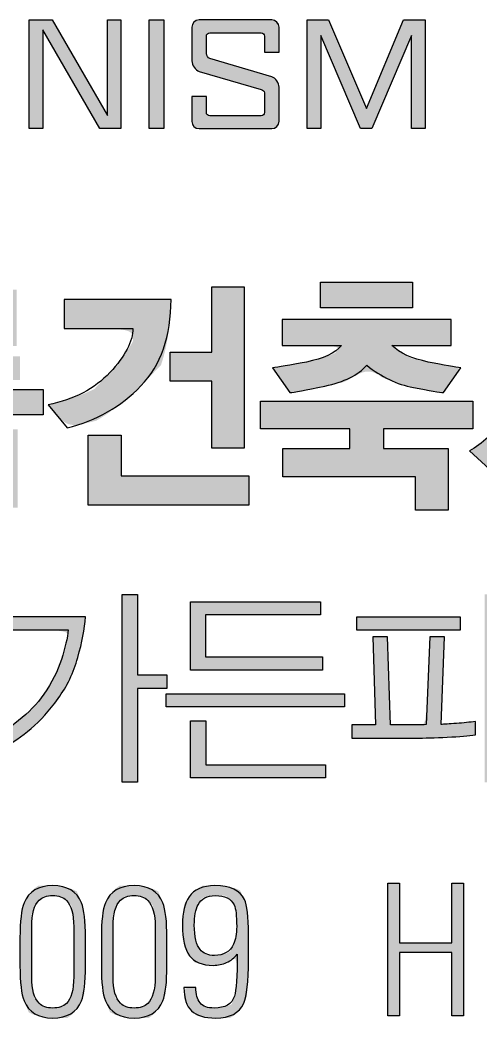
# Model space of a CAD drawing. Header units: millimetres. Extents: x 75184266 to 76346726, y -35077925 to -33679385.
# Drawn here: x 75634079 to 75638060, y -34477339 to -34468703 of the extents above; entities that cross this region are included whole.
import ezdxf

# ---------------------------------------------------------------- set-up
doc = ezdxf.new("R2010")
doc.units = ezdxf.units.MM
doc.header["$LTSCALE"] = 50
doc.header["$MEASUREMENT"] = 0
doc.layers.add('AZ-LINE', color=3, linetype='CONTINUOUS')
doc.layers.add('AZ-TEX2', color=6, linetype='CONTINUOUS')

# ---------------------------------------------------------------- blocks, each defined once
blk = doc.blocks.new('바탕폼')
at = {"layer": 'AZ-TEX2'}
h = blk.add_hatch(color=256, dxfattribs=at)
h.dxf.hatch_style = 2
h.paths.add_polyline_path([(783.142, 504.347), (782.152, 506.056), (782.152, 504.347), (781.918, 504.347), (781.918, 506.229), (782.319, 506.229), (783.273, 504.576), (783.273, 506.229), (783.507, 506.229), (783.507, 504.347)])
h = blk.add_hatch(color=256, dxfattribs=at)
h.dxf.hatch_style = 2
h.paths.add_polyline_path([(783.996, 506.229), (784.249, 506.229), (784.249, 504.347), (783.996, 504.347)])
h = blk.add_hatch(color=256, dxfattribs=at)
h.dxf.hatch_style = 2
edge = h.paths.add_edge_path()
edge.add_spline(control_points=[(784.989, 504.901), (784.989, 504.901), (784.989, 504.901), (784.989, 504.901), (784.989, 504.901), (784.989, 504.627), (784.989, 504.627), (784.989, 504.594), (785.014, 504.568), (785.047, 504.568), (785.047, 504.568), (785.936, 504.568), (785.936, 504.568), (785.968, 504.568), (785.995, 504.594), (785.995, 504.627), (785.995, 504.627), (785.995, 504.965), (785.995, 504.965), (785.995, 504.999), (785.968, 505.015), (785.936, 505.023), (785.936, 505.023), (784.864, 505.339), (784.864, 505.339), (784.796, 505.357), (784.737, 505.45), (784.737, 505.52), (784.737, 505.52), (784.737, 506.102), (784.737, 506.102), (784.737, 506.17), (784.794, 506.229), (784.864, 506.229), (784.864, 506.229), (786.121, 506.229), (786.121, 506.229), (786.189, 506.229), (786.248, 506.17), (786.248, 506.102), (786.248, 506.102), (786.248, 505.674), (786.248, 505.674), (786.248, 505.674), (785.995, 505.674), (785.995, 505.674), (785.995, 505.674), (785.995, 505.949), (785.995, 505.949), (785.995, 505.979), (785.968, 506.007), (785.936, 506.007), (785.936, 506.007), (785.047, 506.007), (785.047, 506.007), (785.014, 506.007), (784.989, 505.979), (784.989, 505.949), (784.989, 505.949), (784.989, 505.646), (784.989, 505.646), (784.989, 505.613), (785.017, 505.568), (785.047, 505.56), (785.047, 505.56), (786.121, 505.246), (786.121, 505.246), (786.186, 505.226), (786.248, 505.134), (786.248, 505.065), (786.248, 505.065), (786.248, 504.476), (786.248, 504.476), (786.248, 504.403), (786.189, 504.347), (786.121, 504.347), (786.121, 504.347), (784.864, 504.347), (784.864, 504.347), (784.794, 504.347), (784.737, 504.403), (784.737, 504.472), (784.737, 504.472), (784.737, 504.901), (784.737, 504.901), (784.737, 504.901), (784.989, 504.901)], knot_values=[0, 0, 0, 0, 0.00005, 0.0001, 1, 1, 1, 2, 2, 2, 3, 3, 3, 4, 4, 4, 5, 5, 5, 6, 6, 6, 7, 7, 7, 8, 8, 8, 9, 9, 9, 10, 10, 10, 11, 11, 11, 12, 12, 12, 13, 13, 13, 14, 14, 14, 15, 15, 15, 16, 16, 16, 17, 17, 17, 18, 18, 18, 19, 19, 19, 20, 20, 20, 21, 21, 21, 22, 22, 22, 23, 23, 23, 24, 24, 24, 25, 25, 25, 26, 26, 26, 27, 27, 27, 28, 28, 28, 28], degree=3, periodic=0)
h = blk.add_hatch(color=256, dxfattribs=at)
h.dxf.hatch_style = 2
h.paths.add_polyline_path([(788.544, 504.347), (788.544, 505.96), (787.854, 504.347), (787.662, 504.347), (786.972, 505.96), (786.972, 504.347), (786.734, 504.347), (786.734, 506.229), (787.107, 506.229), (787.761, 504.693), (788.407, 506.229), (788.782, 506.229), (788.782, 504.347)])
h = blk.add_hatch(color=256, dxfattribs=at)
h.dxf.hatch_style = 2
h.paths.add_polyline_path([(788.06, 499.143), (788.06, 498.804), (789.176, 498.804), (789.176, 497.734), (788.612, 497.734), (788.612, 498.316), (786.316, 498.316), (786.316, 498.804), (787.474, 498.804), (787.474, 499.143), (785.927, 499.143), (785.927, 499.627), (789.607, 499.627), (789.607, 499.143)])
edge = h.paths.add_edge_path()
edge.add_spline(control_points=[(788.862, 499.807), (788.862, 499.807), (788.862, 499.807), (788.576, 499.861), (788.29, 499.914), (788.021, 500.043), (787.767, 500.248), (787.619, 500.077), (787.377, 499.957), (787.04, 499.887), (786.702, 499.817), (786.501, 499.778), (786.437, 499.772), (786.437, 499.772), (786.136, 500.204), (786.136, 500.204), (786.234, 500.213), (786.429, 500.246), (786.722, 500.303), (787.015, 500.36), (787.218, 500.456), (787.332, 500.591), (787.332, 500.591), (786.303, 500.591), (786.303, 500.591), (786.303, 500.591), (786.303, 501.04), (786.303, 501.04), (786.303, 501.04), (789.231, 501.04), (789.231, 501.04), (789.231, 501.04), (789.231, 500.591), (789.231, 500.591), (789.231, 500.591), (788.202, 500.591), (788.202, 500.591), (788.341, 500.456), (788.552, 500.36), (788.833, 500.303), (789.115, 500.246), (789.303, 500.213), (789.398, 500.204), (789.398, 500.204), (789.097, 499.772), (789.097, 499.772), (789.036, 499.778), (788.862, 499.807)], knot_values=[0, 0, 0, 0, 0.00005, 0.0001, 1, 1, 1, 2, 2, 2, 3, 3, 3, 4, 4, 4, 5, 5, 5, 6, 6, 6, 7, 7, 7, 8, 8, 8, 9, 9, 9, 10, 10, 10, 11, 11, 11, 12, 12, 12, 13, 13, 13, 14, 14, 14, 15, 15, 15, 15], degree=3, periodic=0)
h.paths.add_polyline_path([(786.964, 501.242), (786.964, 501.687), (788.562, 501.687), (788.562, 501.242)])
h = blk.add_hatch(color=256, dxfattribs=at)
h.dxf.hatch_style = 2
h.paths.add_polyline_path([(780.616, 499.389), (780.616, 499.059), (780.014, 499.059), (780.014, 499.389), (778.479, 499.389), (778.479, 499.829), (782.159, 499.829), (782.159, 499.389)])
h.paths.add_polyline_path([(778.927, 499.992), (778.927, 500.969), (781.097, 500.969), (781.097, 501.15), (778.927, 501.15), (778.927, 501.559), (781.703, 501.559), (781.703, 500.582), (779.533, 500.582), (779.533, 500.402), (781.758, 500.402), (781.758, 499.992)])
h.paths.add_polyline_path([(778.927, 497.778), (778.927, 499.134), (779.491, 499.134), (779.491, 498.861), (781.147, 498.861), (781.147, 499.134), (781.716, 499.134), (781.716, 497.778)])
h.paths.add_polyline_path([(781.147, 498.452), (779.491, 498.452), (779.491, 498.228), (781.147, 498.228)])
h = blk.add_hatch(color=256, dxfattribs=at)
h.dxf.hatch_style = 2
edge = h.paths.add_edge_path()
edge.add_spline(control_points=[(782.247, 499.561), (782.247, 499.561), (782.247, 499.561), (782.247, 499.561), (782.696, 499.652), (783.052, 499.839), (783.318, 500.122), (783.582, 500.405), (783.715, 500.66), (783.715, 500.886), (783.715, 500.886), (782.523, 500.886), (782.523, 500.886), (782.523, 500.886), (782.523, 501.388), (782.523, 501.388), (782.523, 501.388), (784.376, 501.388), (784.376, 501.388), (784.376, 500.748), (784.202, 500.249), (783.855, 499.889), (783.508, 499.53), (783.082, 499.287), (782.577, 499.16), (782.577, 499.16), (782.247, 499.561)], knot_values=[0, 0, 0, 0, 0.00005, 0.0001, 1, 1, 1, 2, 2, 2, 3, 3, 3, 4, 4, 4, 5, 5, 5, 6, 6, 6, 7, 7, 7, 8, 8, 8, 8], degree=3, periodic=0)
h.paths.add_polyline_path([(782.941, 497.823), (782.941, 499.037), (783.51, 499.037), (783.51, 498.329), (785.726, 498.329), (785.726, 497.823)])
h.paths.add_polyline_path([(785.086, 498.809), (785.086, 499.971), (784.363, 499.971), (784.363, 500.476), (785.086, 500.476), (785.086, 501.608), (785.642, 501.608), (785.642, 498.809)])
h = blk.add_hatch(color=256, dxfattribs=at)
h.dxf.hatch_style = 2
edge = h.paths.add_edge_path()
edge.add_spline(control_points=[(791.913, 498.944), (791.913, 498.944), (791.913, 498.944), (792.099, 498.835), (792.099, 498.835), (791.765, 498.421), (791.765, 498.421), (791.611, 498.512), (791.446, 498.642), (791.267, 498.81), (791.089, 498.98), (790.948, 499.169), (790.845, 499.381), (790.761, 499.169), (790.629, 498.971), (790.447, 498.786), (790.266, 498.602), (790.105, 498.466), (789.962, 498.381), (789.962, 498.381), (789.549, 498.764), (789.549, 498.764), (789.763, 498.884), (789.982, 499.082), (790.205, 499.356), (790.428, 499.63), (790.54, 500.007), (790.54, 500.485), (790.54, 500.485), (790.54, 501.401), (790.54, 501.401), (790.54, 501.401), (791.133, 501.401), (791.133, 501.401), (791.133, 501.401), (791.133, 500.485), (791.133, 500.485), (791.133, 500.007), (791.248, 499.639), (791.476, 499.382), (791.705, 499.126), (791.913, 498.944)], knot_values=[0, 0, 0, 0, 0.00005, 0.0001, 1, 1, 1, 2, 2, 2, 3, 3, 3, 4, 4, 4, 5, 5, 5, 6, 6, 6, 7, 7, 7, 8, 8, 8, 9, 9, 9, 10, 10, 10, 11, 11, 11, 12, 12, 12, 13, 13, 13, 13], degree=3, periodic=0)
h.paths.add_polyline_path([(792.886, 499.53), (792.886, 497.734), (792.325, 497.734), (792.325, 501.608), (792.886, 501.608), (792.886, 500.085), (793.408, 500.085), (793.408, 499.53)])
h = blk.add_hatch(color=256, dxfattribs=at)
h.dxf.hatch_style = 2
edge = h.paths.add_edge_path()
edge.add_spline(control_points=[(781.436, 495.886), (781.436, 495.886), (781.436, 495.886), (781.436, 495.886), (781.436, 495.886), (782.893, 495.886), (782.893, 495.886), (782.879, 495.679), (782.835, 495.445), (782.761, 495.182), (782.688, 494.92), (782.574, 494.683), (782.419, 494.471), (782.269, 494.262), (782.114, 494.089), (781.952, 493.952), (781.791, 493.815), (781.623, 493.699), (781.45, 493.602), (781.45, 493.602), (781.246, 493.769), (781.246, 493.769), (781.403, 493.85), (781.566, 493.957), (781.736, 494.09), (781.906, 494.223), (782.052, 494.376), (782.173, 494.549), (782.311, 494.746), (782.413, 494.946), (782.477, 495.149), (782.541, 495.352), (782.581, 495.523), (782.595, 495.661), (782.595, 495.661), (781.436, 495.661), (781.436, 495.661), (781.436, 495.661), (781.436, 495.886)], knot_values=[0, 0, 0, 0, 0.00005, 0.0001, 1, 1, 1, 2, 2, 2, 3, 3, 3, 4, 4, 4, 5, 5, 5, 6, 6, 6, 7, 7, 7, 8, 8, 8, 9, 9, 9, 10, 10, 10, 11, 11, 11, 12, 12, 12, 12], degree=3, periodic=0)
h.paths.add_polyline_path([(783.795, 494.885), (784.301, 494.885), (784.301, 494.645), (783.795, 494.645), (783.795, 493.022), (783.532, 493.022), (783.532, 496.275), (783.795, 496.275)])
h = blk.add_hatch(color=256, dxfattribs=at)
h.dxf.hatch_style = 2
h.paths.add_polyline_path([(784.294, 494.327), (784.294, 494.556), (787.384, 494.556), (787.384, 494.327)])
h.paths.add_polyline_path([(784.715, 494.963), (784.715, 496.149), (786.966, 496.149), (786.966, 495.92), (784.975, 495.92), (784.975, 495.192), (787.001, 495.192), (787.001, 494.963)])
h.paths.add_polyline_path([(784.715, 493.096), (784.715, 494.083), (784.979, 494.083), (784.979, 493.325), (787.054, 493.325), (787.054, 493.096)])
h = blk.add_hatch(color=256, dxfattribs=at)
h.dxf.hatch_style = 2
edge = h.paths.add_edge_path()
edge.add_spline(control_points=[(787.872, 495.543), (787.872, 495.543), (787.872, 495.543), (787.872, 495.543), (787.872, 495.543), (788.128, 495.543), (788.128, 495.543), (788.128, 495.543), (788.177, 494.016), (788.177, 494.016), (788.322, 494.016), (788.438, 494.016), (788.523, 494.016), (788.608, 494.016), (788.7, 494.018), (788.799, 494.02), (788.799, 494.02), (788.858, 495.543), (788.858, 495.543), (788.858, 495.543), (789.115, 495.543), (789.115, 495.543), (789.115, 495.543), (789.055, 494.024), (789.055, 494.024), (789.106, 494.026), (789.195, 494.032), (789.32, 494.041), (789.445, 494.049), (789.556, 494.061), (789.652, 494.075), (789.652, 494.075), (789.652, 493.843), (789.652, 493.843), (789.537, 493.826), (789.374, 493.812), (789.162, 493.802), (788.95, 493.792), (788.768, 493.787), (788.616, 493.787), (788.616, 493.787), (787.51, 493.784), (787.51, 493.784), (787.51, 493.784), (787.51, 494.016), (787.51, 494.016), (787.51, 494.016), (787.921, 494.016), (787.921, 494.016), (787.921, 494.016), (787.872, 495.543)], knot_values=[0, 0, 0, 0, 0.00005, 0.0001, 1, 1, 1, 2, 2, 2, 3, 3, 3, 4, 4, 4, 5, 5, 5, 6, 6, 6, 7, 7, 7, 8, 8, 8, 9, 9, 9, 10, 10, 10, 11, 11, 11, 12, 12, 12, 13, 13, 13, 14, 14, 14, 15, 15, 15, 16, 16, 16, 16], degree=3, periodic=0)
h.paths.add_polyline_path([(787.598, 495.654), (787.598, 495.886), (789.389, 495.886), (789.389, 495.654)])
h.paths.add_polyline_path([(789.81, 496.275), (790.073, 496.275), (790.073, 494.992), (790.579, 494.992), (790.579, 494.77), (790.073, 494.77), (790.073, 493.022), (789.81, 493.022)])
h = blk.add_hatch(color=256, dxfattribs=at)
h.dxf.hatch_style = 2
edge = h.paths.add_edge_path()
edge.add_spline(control_points=[(781.91, 489.036), (781.91, 489.036), (781.91, 489.036), (781.829, 489.233), (781.783, 489.348), (781.759, 489.551), (781.759, 489.842), (781.759, 489.842), (781.759, 490.324), (781.759, 490.324), (781.759, 490.616), (781.783, 490.819), (781.829, 490.933), (781.91, 491.131), (782.076, 491.23), (782.327, 491.23), (782.578, 491.23), (782.744, 491.131), (782.825, 490.933), (782.872, 490.819), (782.895, 490.616), (782.895, 490.324), (782.895, 490.324), (782.895, 489.842), (782.895, 489.842), (782.895, 489.551), (782.872, 489.348), (782.825, 489.233), (782.744, 489.036), (782.578, 488.936), (782.327, 488.936), (782.076, 488.936), (781.91, 489.036)], knot_values=[0, 0, 0, 0, 0.00005, 0.0001, 1, 1, 1, 2, 2, 2, 3, 3, 3, 4, 4, 4, 5, 5, 5, 6, 6, 6, 7, 7, 7, 8, 8, 8, 9, 9, 9, 10, 10, 10, 10], degree=3, periodic=0)
edge = h.paths.add_edge_path()
edge.add_spline(control_points=[(782.691, 490.519), (782.691, 490.519), (782.691, 490.519), (782.691, 490.519), (782.691, 490.738), (782.648, 490.89), (782.563, 490.975), (782.508, 491.03), (782.429, 491.058), (782.327, 491.058), (782.223, 491.058), (782.144, 491.031), (782.091, 490.978), (782.006, 490.895), (781.963, 490.742), (781.963, 490.519), (781.963, 490.519), (781.963, 489.648), (781.963, 489.648), (781.963, 489.429), (782.006, 489.277), (782.091, 489.192), (782.146, 489.136), (782.225, 489.109), (782.327, 489.109), (782.431, 489.109), (782.51, 489.135), (782.563, 489.188), (782.648, 489.271), (782.691, 489.424), (782.691, 489.648), (782.691, 489.648), (782.691, 490.519)], knot_values=[0, 0, 0, 0, 0.00005, 0.0001, 1, 1, 1, 2, 2, 2, 3, 3, 3, 4, 4, 4, 5, 5, 5, 6, 6, 6, 7, 7, 7, 8, 8, 8, 9, 9, 9, 10, 10, 10, 10], degree=3, periodic=0)
h = blk.add_hatch(color=256, dxfattribs=at)
h.dxf.hatch_style = 2
edge = h.paths.add_edge_path()
edge.add_spline(control_points=[(783.32, 489.036), (783.32, 489.036), (783.32, 489.036), (783.239, 489.233), (783.193, 489.348), (783.169, 489.551), (783.169, 489.842), (783.169, 489.842), (783.169, 490.324), (783.169, 490.324), (783.169, 490.616), (783.193, 490.819), (783.239, 490.933), (783.32, 491.131), (783.486, 491.23), (783.737, 491.23), (783.988, 491.23), (784.154, 491.131), (784.235, 490.933), (784.281, 490.819), (784.305, 490.616), (784.305, 490.324), (784.305, 490.324), (784.305, 489.842), (784.305, 489.842), (784.305, 489.551), (784.281, 489.348), (784.235, 489.233), (784.154, 489.036), (783.988, 488.936), (783.737, 488.936), (783.486, 488.936), (783.32, 489.036)], knot_values=[0, 0, 0, 0, 0.00005, 0.0001, 1, 1, 1, 2, 2, 2, 3, 3, 3, 4, 4, 4, 5, 5, 5, 6, 6, 6, 7, 7, 7, 8, 8, 8, 9, 9, 9, 10, 10, 10, 10], degree=3, periodic=0)
edge = h.paths.add_edge_path()
edge.add_spline(control_points=[(784.101, 490.519), (784.101, 490.519), (784.101, 490.519), (784.101, 490.519), (784.101, 490.738), (784.058, 490.89), (783.973, 490.975), (783.918, 491.03), (783.839, 491.058), (783.737, 491.058), (783.633, 491.058), (783.554, 491.031), (783.501, 490.978), (783.416, 490.895), (783.373, 490.742), (783.373, 490.519), (783.373, 490.519), (783.373, 489.648), (783.373, 489.648), (783.373, 489.429), (783.416, 489.277), (783.501, 489.192), (783.556, 489.136), (783.635, 489.109), (783.737, 489.109), (783.841, 489.109), (783.92, 489.135), (783.973, 489.188), (784.058, 489.271), (784.101, 489.424), (784.101, 489.648), (784.101, 489.648), (784.101, 490.519)], knot_values=[0, 0, 0, 0, 0.00005, 0.0001, 1, 1, 1, 2, 2, 2, 3, 3, 3, 4, 4, 4, 5, 5, 5, 6, 6, 6, 7, 7, 7, 8, 8, 8, 9, 9, 9, 10, 10, 10, 10], degree=3, periodic=0)
h = blk.add_hatch(color=256, dxfattribs=at)
h.dxf.hatch_style = 2
edge = h.paths.add_edge_path()
edge.add_spline(control_points=[(785.69, 489.315), (785.69, 489.315), (785.69, 489.315), (785.635, 489.192), (785.558, 489.021), (785.397, 488.936), (785.15, 488.936), (784.959, 488.936), (784.819, 488.978), (784.732, 489.061), (784.645, 489.144), (784.601, 489.279), (784.601, 489.466), (784.601, 489.466), (784.806, 489.466), (784.806, 489.466), (784.806, 489.349), (784.83, 489.26), (784.879, 489.2), (784.928, 489.139), (785.01, 489.109), (785.125, 489.109), (785.312, 489.109), (785.429, 489.178), (785.475, 489.316), (785.507, 489.412), (785.523, 489.654), (785.523, 490.044), (785.474, 489.98), (785.413, 489.931), (785.34, 489.898), (785.267, 489.865), (785.189, 489.849), (785.109, 489.849), (784.915, 489.849), (784.778, 489.905), (784.697, 490.016), (784.616, 490.128), (784.576, 490.305), (784.576, 490.547), (784.576, 490.764), (784.613, 490.927), (784.688, 491.035), (784.777, 491.165), (784.927, 491.23), (785.136, 491.23), (785.4, 491.23), (785.571, 491.151), (785.648, 490.991), (785.694, 490.893), (785.718, 490.693), (785.718, 490.391), (785.718, 490.312), (785.718, 490.236), (785.718, 490.161), (785.718, 490.087), (785.718, 490.014), (785.718, 489.941), (785.718, 489.565), (785.69, 489.315)], knot_values=[0, 0, 0, 0, 0.00005, 0.0001, 1, 1, 1, 2, 2, 2, 3, 3, 3, 4, 4, 4, 5, 5, 5, 6, 6, 6, 7, 7, 7, 8, 8, 8, 9, 9, 9, 10, 10, 10, 11, 11, 11, 12, 12, 12, 13, 13, 13, 14, 14, 14, 15, 15, 15, 16, 16, 16, 17, 17, 17, 18, 18, 18, 19, 19, 19, 19], degree=3, periodic=0)
edge = h.paths.add_edge_path()
edge.add_spline(control_points=[(784.78, 490.7), (784.78, 490.7), (784.78, 490.7), (784.78, 490.547), (784.78, 490.343), (784.813, 490.202), (784.879, 490.123), (784.935, 490.055), (785.018, 490.021), (785.129, 490.021), (785.289, 490.021), (785.4, 490.086), (785.459, 490.216), (785.496, 490.294), (785.514, 490.396), (785.514, 490.522), (785.514, 490.707), (785.499, 490.831), (785.469, 490.895), (785.418, 491.004), (785.309, 491.058), (785.142, 491.058), (784.999, 491.058), (784.9, 491.004), (784.844, 490.899), (784.801, 490.817), (784.78, 490.7)], knot_values=[0, 0, 0, 0, 0.00005, 0.0001, 1, 1, 1, 2, 2, 2, 3, 3, 3, 4, 4, 4, 5, 5, 5, 6, 6, 6, 7, 7, 7, 8, 8, 8, 8], degree=3, periodic=0)
h = blk.add_hatch(color=256, dxfattribs=at)
h.dxf.hatch_style = 2
h.paths.add_polyline_path([(788.337, 488.972), (788.133, 488.972), (788.133, 491.275), (788.337, 491.275), (788.337, 490.241), (789.243, 490.241), (789.243, 491.275), (789.447, 491.275), (789.447, 488.972), (789.243, 488.972), (789.243, 490.069), (788.337, 490.069)])
for points in [[(783.142, 504.347), (782.152, 506.056), (782.152, 504.347), (781.918, 504.347), (781.918, 506.229), (782.319, 506.229), (783.273, 504.576), (783.273, 506.229), (783.507, 506.229), (783.507, 504.347), (783.142, 504.347)], [(783.996, 506.229), (784.249, 506.229), (784.249, 504.347), (783.996, 504.347), (783.996, 506.229)], [(788.544, 504.347), (788.544, 505.96), (787.854, 504.347), (787.662, 504.347), (786.972, 505.96), (786.972, 504.347), (786.734, 504.347), (786.734, 506.229), (787.107, 506.229), (787.761, 504.693), (788.407, 506.229), (788.782, 506.229), (788.782, 504.347), (788.544, 504.347)], [(786.964, 501.242), (786.964, 501.687), (788.562, 501.687), (788.562, 501.242), (786.964, 501.242)], [(785.086, 498.809), (785.086, 499.971), (784.363, 499.971), (784.363, 500.476), (785.086, 500.476), (785.086, 501.608), (785.642, 501.608), (785.642, 498.809), (785.086, 498.809)], [(780.616, 499.389), (780.616, 499.059), (780.014, 499.059), (780.014, 499.389), (778.479, 499.389), (778.479, 499.829), (782.159, 499.829), (782.159, 499.389), (780.616, 499.389)], [(788.06, 499.143), (788.06, 498.804), (789.176, 498.804), (789.176, 497.734), (788.612, 497.734), (788.612, 498.316), (786.316, 498.316), (786.316, 498.804), (787.474, 498.804), (787.474, 499.143), (785.927, 499.143), (785.927, 499.627), (789.607, 499.627), (789.607, 499.143), (788.06, 499.143)], [(782.941, 497.823), (782.941, 499.037), (783.51, 499.037), (783.51, 498.329), (785.726, 498.329), (785.726, 497.823), (782.941, 497.823)], [(783.795, 494.885), (784.301, 494.885), (784.301, 494.645), (783.795, 494.645), (783.795, 493.022), (783.532, 493.022), (783.532, 496.275), (783.795, 496.275), (783.795, 494.885)], [(784.715, 494.963), (784.715, 496.149), (786.966, 496.149), (786.966, 495.92), (784.975, 495.92), (784.975, 495.192), (787.001, 495.192), (787.001, 494.963), (784.715, 494.963)], [(787.598, 495.654), (787.598, 495.886), (789.389, 495.886), (789.389, 495.654), (787.598, 495.654)], [(784.294, 494.327), (784.294, 494.556), (787.384, 494.556), (787.384, 494.327), (784.294, 494.327)], [(784.715, 493.096), (784.715, 494.083), (784.979, 494.083), (784.979, 493.325), (787.054, 493.325), (787.054, 493.096), (784.715, 493.096)], [(788.337, 488.972), (788.133, 488.972), (788.133, 491.275), (788.337, 491.275), (788.337, 490.241), (789.243, 490.241), (789.243, 491.275), (789.447, 491.275), (789.447, 488.972), (789.243, 488.972), (789.243, 490.069), (788.337, 490.069), (788.337, 488.972)]]:
    blk.add_lwpolyline(points, dxfattribs=at)
for points, knots in [([(785.995, 505.674), (785.995, 505.674), (785.995, 505.949), (785.995, 505.949), (785.995, 505.979), (785.968, 506.007), (785.936, 506.007), (785.936, 506.007), (785.047, 506.007), (785.047, 506.007), (785.014, 506.007), (784.989, 505.979), (784.989, 505.949), (784.989, 505.949), (784.989, 505.646), (784.989, 505.646), (784.989, 505.613), (785.017, 505.568), (785.047, 505.56), (785.047, 505.56), (786.121, 505.246), (786.121, 505.246), (786.186, 505.226), (786.248, 505.134), (786.248, 505.065), (786.248, 505.065), (786.248, 504.476), (786.248, 504.476), (786.248, 504.403), (786.189, 504.347), (786.121, 504.347), (786.121, 504.347), (784.864, 504.347), (784.864, 504.347), (784.794, 504.347), (784.737, 504.403), (784.737, 504.472), (784.737, 504.472), (784.737, 504.901), (784.737, 504.901), (784.737, 504.901), (784.989, 504.901), (784.989, 504.901), (784.989, 504.901), (784.989, 504.627), (784.989, 504.627), (784.989, 504.594), (785.014, 504.568), (785.047, 504.568), (785.047, 504.568), (785.936, 504.568), (785.936, 504.568), (785.968, 504.568), (785.995, 504.594), (785.995, 504.627), (785.995, 504.627), (785.995, 504.965), (785.995, 504.965), (785.995, 504.999), (785.968, 505.015), (785.936, 505.023), (785.936, 505.023), (784.864, 505.339), (784.864, 505.339), (784.796, 505.357), (784.737, 505.45), (784.737, 505.52), (784.737, 505.52), (784.737, 506.102), (784.737, 506.102), (784.737, 506.17), (784.794, 506.229), (784.864, 506.229), (784.864, 506.229), (786.121, 506.229), (786.121, 506.229), (786.189, 506.229), (786.248, 506.17), (786.248, 506.102), (786.248, 506.102), (786.248, 505.674), (786.248, 505.674), (786.248, 505.674), (785.995, 505.674), (785.995, 505.674)], [0, 0, 0, 0, 1, 1, 1, 2, 2, 2, 3, 3, 3, 4, 4, 4, 5, 5, 5, 6, 6, 6, 7, 7, 7, 8, 8, 8, 9, 9, 9, 10, 10, 10, 11, 11, 11, 12, 12, 12, 13, 13, 13, 14, 14, 14, 15, 15, 15, 16, 16, 16, 17, 17, 17, 18, 18, 18, 19, 19, 19, 20, 20, 20, 21, 21, 21, 22, 22, 22, 23, 23, 23, 24, 24, 24, 25, 25, 25, 26, 26, 26, 27, 27, 27, 28, 28, 28, 28]), ([(783.855, 499.889), (783.508, 499.53), (783.082, 499.287), (782.577, 499.16), (782.577, 499.16), (782.247, 499.561), (782.247, 499.561), (782.696, 499.652), (783.052, 499.839), (783.318, 500.122), (783.582, 500.405), (783.715, 500.66), (783.715, 500.886), (783.715, 500.886), (782.523, 500.886), (782.523, 500.886), (782.523, 500.886), (782.523, 501.388), (782.523, 501.388), (782.523, 501.388), (784.376, 501.388), (784.376, 501.388), (784.376, 500.748), (784.202, 500.249), (783.855, 499.889)], [0, 0, 0, 0, 1, 1, 1, 2, 2, 2, 3, 3, 3, 4, 4, 4, 5, 5, 5, 6, 6, 6, 7, 7, 7, 8, 8, 8, 8]), ([(791.765, 498.421), (791.611, 498.512), (791.446, 498.642), (791.267, 498.81), (791.089, 498.98), (790.948, 499.169), (790.845, 499.381), (790.761, 499.169), (790.629, 498.971), (790.447, 498.786), (790.266, 498.602), (790.105, 498.466), (789.962, 498.381), (789.962, 498.381), (789.549, 498.764), (789.549, 498.764), (789.763, 498.884), (789.982, 499.082), (790.205, 499.356), (790.428, 499.63), (790.54, 500.007), (790.54, 500.485), (790.54, 500.485), (790.54, 501.401), (790.54, 501.401), (790.54, 501.401), (791.133, 501.401), (791.133, 501.401), (791.133, 501.401), (791.133, 500.485), (791.133, 500.485), (791.133, 500.007), (791.248, 499.639), (791.476, 499.382), (791.705, 499.126), (791.913, 498.944), (792.099, 498.835), (792.099, 498.835), (791.765, 498.421), (791.765, 498.421)], [0, 0, 0, 0, 1, 1, 1, 2, 2, 2, 3, 3, 3, 4, 4, 4, 5, 5, 5, 6, 6, 6, 7, 7, 7, 8, 8, 8, 9, 9, 9, 10, 10, 10, 11, 11, 11, 12, 12, 12, 13, 13, 13, 13]), ([(789.097, 499.772), (789.036, 499.778), (788.862, 499.807), (788.576, 499.861), (788.29, 499.914), (788.021, 500.043), (787.767, 500.248), (787.619, 500.077), (787.377, 499.957), (787.04, 499.887), (786.702, 499.817), (786.501, 499.778), (786.437, 499.772), (786.437, 499.772), (786.136, 500.204), (786.136, 500.204), (786.234, 500.213), (786.429, 500.246), (786.722, 500.303), (787.015, 500.36), (787.218, 500.456), (787.332, 500.591), (787.332, 500.591), (786.303, 500.591), (786.303, 500.591), (786.303, 500.591), (786.303, 501.04), (786.303, 501.04), (786.303, 501.04), (789.231, 501.04), (789.231, 501.04), (789.231, 501.04), (789.231, 500.591), (789.231, 500.591), (789.231, 500.591), (788.202, 500.591), (788.202, 500.591), (788.341, 500.456), (788.552, 500.36), (788.833, 500.303), (789.115, 500.246), (789.303, 500.213), (789.398, 500.204), (789.398, 500.204), (789.097, 499.772), (789.097, 499.772)], [0, 0, 0, 0, 1, 1, 1, 2, 2, 2, 3, 3, 3, 4, 4, 4, 5, 5, 5, 6, 6, 6, 7, 7, 7, 8, 8, 8, 9, 9, 9, 10, 10, 10, 11, 11, 11, 12, 12, 12, 13, 13, 13, 14, 14, 14, 15, 15, 15, 15]), ([(782.761, 495.182), (782.688, 494.92), (782.574, 494.683), (782.419, 494.471), (782.269, 494.262), (782.114, 494.089), (781.952, 493.952), (781.791, 493.815), (781.623, 493.699), (781.45, 493.602), (781.45, 493.602), (781.246, 493.769), (781.246, 493.769), (781.403, 493.85), (781.566, 493.957), (781.736, 494.09), (781.906, 494.223), (782.052, 494.376), (782.173, 494.549), (782.311, 494.746), (782.413, 494.946), (782.477, 495.149), (782.541, 495.352), (782.581, 495.523), (782.595, 495.661), (782.595, 495.661), (781.436, 495.661), (781.436, 495.661), (781.436, 495.661), (781.436, 495.886), (781.436, 495.886), (781.436, 495.886), (782.893, 495.886), (782.893, 495.886), (782.879, 495.679), (782.835, 495.445), (782.761, 495.182)], [0, 0, 0, 0, 1, 1, 1, 2, 2, 2, 3, 3, 3, 4, 4, 4, 5, 5, 5, 6, 6, 6, 7, 7, 7, 8, 8, 8, 9, 9, 9, 10, 10, 10, 11, 11, 11, 12, 12, 12, 12]), ([(787.51, 494.016), (787.51, 494.016), (787.921, 494.016), (787.921, 494.016), (787.921, 494.016), (787.872, 495.543), (787.872, 495.543), (787.872, 495.543), (788.128, 495.543), (788.128, 495.543), (788.128, 495.543), (788.177, 494.016), (788.177, 494.016), (788.322, 494.016), (788.438, 494.016), (788.523, 494.016), (788.608, 494.016), (788.7, 494.018), (788.799, 494.02), (788.799, 494.02), (788.858, 495.543), (788.858, 495.543), (788.858, 495.543), (789.115, 495.543), (789.115, 495.543), (789.115, 495.543), (789.055, 494.024), (789.055, 494.024), (789.106, 494.026), (789.195, 494.032), (789.32, 494.041), (789.445, 494.049), (789.556, 494.061), (789.652, 494.075), (789.652, 494.075), (789.652, 493.843), (789.652, 493.843), (789.537, 493.826), (789.374, 493.812), (789.162, 493.802), (788.95, 493.792), (788.768, 493.787), (788.616, 493.787), (788.616, 493.787), (787.51, 493.784), (787.51, 493.784), (787.51, 493.784), (787.51, 494.016), (787.51, 494.016)], [0, 0, 0, 0, 1, 1, 1, 2, 2, 2, 3, 3, 3, 4, 4, 4, 5, 5, 5, 6, 6, 6, 7, 7, 7, 8, 8, 8, 9, 9, 9, 10, 10, 10, 11, 11, 11, 12, 12, 12, 13, 13, 13, 14, 14, 14, 15, 15, 15, 16, 16, 16, 16]), ([(782.327, 491.23), (782.578, 491.23), (782.744, 491.131), (782.825, 490.933), (782.872, 490.819), (782.895, 490.616), (782.895, 490.324), (782.895, 490.324), (782.895, 489.842), (782.895, 489.842), (782.895, 489.551), (782.872, 489.348), (782.825, 489.233), (782.744, 489.036), (782.578, 488.936), (782.327, 488.936), (782.076, 488.936), (781.91, 489.036), (781.829, 489.233), (781.783, 489.348), (781.759, 489.551), (781.759, 489.842), (781.759, 489.842), (781.759, 490.324), (781.759, 490.324), (781.759, 490.616), (781.783, 490.819), (781.829, 490.933), (781.91, 491.131), (782.076, 491.23), (782.327, 491.23)], [0, 0, 0, 0, 1, 1, 1, 2, 2, 2, 3, 3, 3, 4, 4, 4, 5, 5, 5, 6, 6, 6, 7, 7, 7, 8, 8, 8, 9, 9, 9, 10, 10, 10, 10]), ([(783.737, 491.23), (783.988, 491.23), (784.154, 491.131), (784.235, 490.933), (784.281, 490.819), (784.305, 490.616), (784.305, 490.324), (784.305, 490.324), (784.305, 489.842), (784.305, 489.842), (784.305, 489.551), (784.281, 489.348), (784.235, 489.233), (784.154, 489.036), (783.988, 488.936), (783.737, 488.936), (783.486, 488.936), (783.32, 489.036), (783.239, 489.233), (783.193, 489.348), (783.169, 489.551), (783.169, 489.842), (783.169, 489.842), (783.169, 490.324), (783.169, 490.324), (783.169, 490.616), (783.193, 490.819), (783.239, 490.933), (783.32, 491.131), (783.486, 491.23), (783.737, 491.23)], [0, 0, 0, 0, 1, 1, 1, 2, 2, 2, 3, 3, 3, 4, 4, 4, 5, 5, 5, 6, 6, 6, 7, 7, 7, 8, 8, 8, 9, 9, 9, 10, 10, 10, 10]), ([(785.136, 491.23), (785.4, 491.23), (785.571, 491.151), (785.648, 490.991), (785.694, 490.893), (785.718, 490.693), (785.718, 490.391), (785.718, 490.312), (785.718, 490.236), (785.718, 490.161), (785.718, 490.087), (785.718, 490.014), (785.718, 489.941), (785.718, 489.565), (785.69, 489.315), (785.635, 489.192), (785.558, 489.021), (785.397, 488.936), (785.15, 488.936), (784.959, 488.936), (784.819, 488.978), (784.732, 489.061), (784.645, 489.144), (784.601, 489.279), (784.601, 489.466), (784.601, 489.466), (784.806, 489.466), (784.806, 489.466), (784.806, 489.349), (784.83, 489.26), (784.879, 489.2), (784.928, 489.139), (785.01, 489.109), (785.125, 489.109), (785.312, 489.109), (785.429, 489.178), (785.475, 489.316), (785.507, 489.412), (785.523, 489.654), (785.523, 490.044), (785.474, 489.98), (785.413, 489.931), (785.34, 489.898), (785.267, 489.865), (785.189, 489.849), (785.109, 489.849), (784.915, 489.849), (784.778, 489.905), (784.697, 490.016), (784.616, 490.128), (784.576, 490.305), (784.576, 490.547), (784.576, 490.764), (784.613, 490.927), (784.688, 491.035), (784.777, 491.165), (784.927, 491.23), (785.136, 491.23)], [0, 0, 0, 0, 1, 1, 1, 2, 2, 2, 3, 3, 3, 4, 4, 4, 5, 5, 5, 6, 6, 6, 7, 7, 7, 8, 8, 8, 9, 9, 9, 10, 10, 10, 11, 11, 11, 12, 12, 12, 13, 13, 13, 14, 14, 14, 15, 15, 15, 16, 16, 16, 17, 17, 17, 18, 18, 18, 19, 19, 19, 19]), ([(781.963, 490.519), (781.963, 490.519), (781.963, 489.648), (781.963, 489.648), (781.963, 489.429), (782.006, 489.277), (782.091, 489.192), (782.146, 489.136), (782.225, 489.109), (782.327, 489.109), (782.431, 489.109), (782.51, 489.135), (782.563, 489.188), (782.648, 489.271), (782.691, 489.424), (782.691, 489.648), (782.691, 489.648), (782.691, 490.519), (782.691, 490.519), (782.691, 490.738), (782.648, 490.89), (782.563, 490.975), (782.508, 491.03), (782.429, 491.058), (782.327, 491.058), (782.223, 491.058), (782.144, 491.031), (782.091, 490.978), (782.006, 490.895), (781.963, 490.742), (781.963, 490.519)], [0, 0, 0, 0, 1, 1, 1, 2, 2, 2, 3, 3, 3, 4, 4, 4, 5, 5, 5, 6, 6, 6, 7, 7, 7, 8, 8, 8, 9, 9, 9, 10, 10, 10, 10]), ([(783.373, 490.519), (783.373, 490.519), (783.373, 489.648), (783.373, 489.648), (783.373, 489.429), (783.416, 489.277), (783.501, 489.192), (783.556, 489.136), (783.635, 489.109), (783.737, 489.109), (783.841, 489.109), (783.92, 489.135), (783.973, 489.188), (784.058, 489.271), (784.101, 489.424), (784.101, 489.648), (784.101, 489.648), (784.101, 490.519), (784.101, 490.519), (784.101, 490.738), (784.058, 490.89), (783.973, 490.975), (783.918, 491.03), (783.839, 491.058), (783.737, 491.058), (783.633, 491.058), (783.554, 491.031), (783.501, 490.978), (783.416, 490.895), (783.373, 490.742), (783.373, 490.519)], [0, 0, 0, 0, 1, 1, 1, 2, 2, 2, 3, 3, 3, 4, 4, 4, 5, 5, 5, 6, 6, 6, 7, 7, 7, 8, 8, 8, 9, 9, 9, 10, 10, 10, 10]), ([(785.142, 491.058), (784.999, 491.058), (784.9, 491.004), (784.844, 490.899), (784.801, 490.817), (784.78, 490.7), (784.78, 490.547), (784.78, 490.343), (784.813, 490.202), (784.879, 490.123), (784.935, 490.055), (785.018, 490.021), (785.129, 490.021), (785.289, 490.021), (785.4, 490.086), (785.459, 490.216), (785.496, 490.294), (785.514, 490.396), (785.514, 490.522), (785.514, 490.707), (785.499, 490.831), (785.469, 490.895), (785.418, 491.004), (785.309, 491.058), (785.142, 491.058)], [0, 0, 0, 0, 1, 1, 1, 2, 2, 2, 3, 3, 3, 4, 4, 4, 5, 5, 5, 6, 6, 6, 7, 7, 7, 8, 8, 8, 8])]:
    blk.add_open_spline(points, degree=3, knots=knots, dxfattribs=at)

msp = doc.modelspace()

# ---------------------------------------------------------------- block references
at = {"layer": 'AZ-LINE', "xscale": 499.40546941707, "yscale": 499.40546941707, "zscale": 499.40546941707}
msp.add_blockref('바탕폼', (75243664.6, -34721516.7), dxfattribs=at)

doc.saveas('drawing.dxf')
